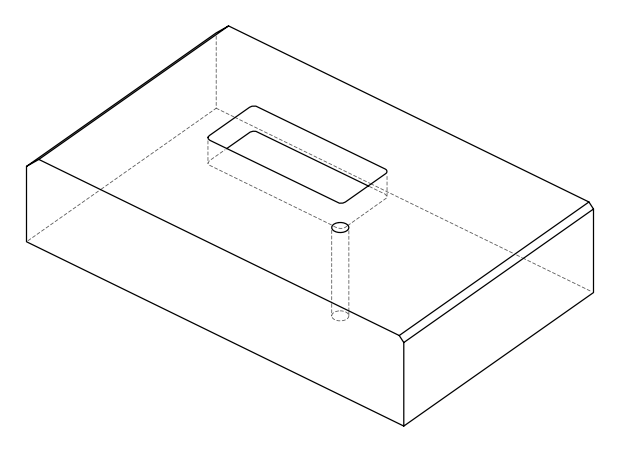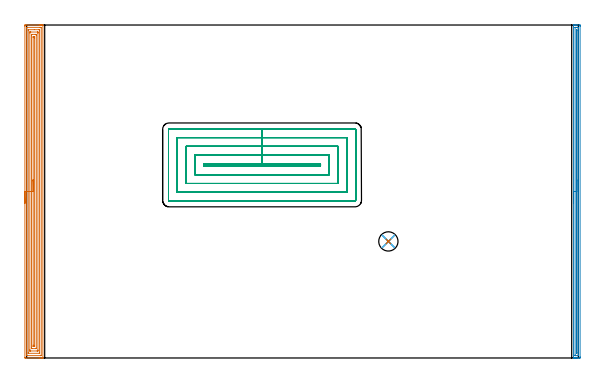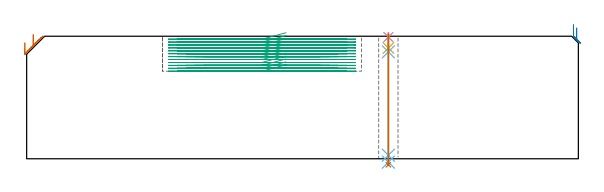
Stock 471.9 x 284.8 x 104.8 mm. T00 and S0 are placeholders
(PLAN: 7 operations, 5 tool changes, 62.6 min)
(1 AREA_MILL | FG_CHAMFER_SURFACE | UGT0205_001 | 13.92 min | 33749 mm3)
(2 AREA_MILL_1 | FG_CHAMFER_SURFACE_1 | UGT0205_001 | 6.98 min | 4643 mm3)
(3 MILL_RECTANGULAR_POCKET | POCKET_RECTANGULAR_STRAIGHT | NXT0201_013 | Follow Part, ap 2.5, ae 75% | 40.62 min | 363951 mm3)
(4 SPOT_DRILL | STEP1HOLE | NXT0321_9005460120000 | 0.03 min | 7 mm3)
(5 DRILL_BLIND_HOLE_INTO_CENTER | STEP1HOLE | NXT0301_038 | 0.05 min | 333 mm3)
(6 GUN_DRILL_THROUGH_HOLE | STEP1HOLE | UGT0307_002 | 0.51 min | 2646 mm3)
(7 SPADE_DRILL_TO_ENLARGE_THROUGH_HOLE | STEP1HOLE | UGT0306_007 | 0.45 min | 19410 mm3)
(TOOL UGT0205_001 | Chamfer Mill 20 x 3 x 45 deg. | D20 FL50 Z2)
(TOOL NXT0201_013 | ENDMILL 10mm | D10 FL30 Z4)
(TOOL NXT0321_9005460120000 | NC Spot Drill, 142deg, 12mm, Carbide, Uncoated | D12 PA142 FL30 Z2)
(TOOL NXT0301_038 | Carbide Drill 6.7mm [860.1-0670-034A1-MM 2214] | D6.7 PA140 FL53 Z2)
(TOOL UGT0307_002 | Gun Drill 6 mm | D6 PA130 FL24 Z1)
(TOOL UGT0306_007 | Spade Drill 16.5mm | D16.5 PA132 FL10 Z2)
(OP 1 AREA_MILL)
G17 G21 G94 G90
T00 M6
G54
G17 G0 G90 X-1.5 Y132.4 S1061 M3
G43 Z114.8 H0
Z99.4
G94 G1 Y132.438 Z98.528 F250.
Y132.552 Z97.663
Y132.741 Z96.812
Y133.003 Z95.98
Y133.337 Z95.174
Y133.74 Z94.4
Y134.209 Z93.664
Y134.74 Z92.972
Y135.329 Z92.329
Y135.972 Z91.74
Y136.664 Z91.208
Y137.4 Z90.74
Y138.174 Z90.337
Y138.98 Z90.003
Y139.812 Z89.741
Y140.664 Z89.552
Y141.529 Z89.438
Y142.4 Z89.4
Y283.889
X-1.499 Y284.203 Z89.401
X-1.493 Y284.774 Z89.404
X-1.492 Y284.793 Z89.406
X-0.923 Y284.797 Z89.974
X-0.327 Y284.8 Z90.57
X10.652 Z101.546
X11.241 Z102.138
X11.542 Z102.439
X12.131 Z103.028
X12.433 Z103.328
X13.036 Z103.935
X13.51 Z104.409
X13.857 Y284.793 Z104.749
X13.897 Y284.79 Z104.788
X13.9 Y284.649 Z104.8
Y0.151
X13.897 Y0.01 Z104.788
X13.857 Y0.007 Z104.749
X13.51 Y0. Z104.409
X13.036 Z103.935
X12.433 Z103.328
X11.241 Z102.138
X10.652 Z101.546
X-1.157 Z89.74
X-1.218 Y0.001 Z89.679
X-1.492 Y0.01 Z89.406
X-1.499 Y0.282 Z89.399
Y0.311
X-1.5 Y142.4 Z89.4
X-0.086 Z90.814
X-0.085 Y282.526 Z90.815
X-0.082 Y282.631 Z90.818
X-0.074 Y282.79 Z90.826
X-0.033 Y282.793 Z90.867
X0.478 Y282.8 Z91.378
X11.542 Z102.442
X12.054 Y282.798 Z102.954
X12.433 Y282.79 Z103.333
X12.479 Y282.782 Z103.379
X12.484 Y282.578 Z103.384
X12.485 Y282.472 Z103.385
Y2.275
X12.482 Y2.169 Z103.382
X12.474 Y2.01 Z103.374
X12.433 Y2.007 Z103.333
X11.922 Y2.001 Z102.822
X0.858 Y2. Z91.758
X0.346 Y2.002 Z91.246
X-0.033 Y2.01 Z90.867
X-0.079 Y2.018 Z90.821
X-0.084 Y2.222 Z90.816
X-0.086 Y2.328 Z90.814
Y142.4
X1.328 Z92.228
X1.329 Y280.164 Z92.229
X1.33 Y280.636 Z92.23
X1.333 Y280.74 Z92.233
X1.335 Y280.784 Z92.235
X1.42 Y280.79 Z92.32
X1.585 Y280.799 Z92.485
X6.563 Y280.8 Z97.463
X10.652 Z101.552
X10.816 Z101.716
X10.925 Y280.798 Z101.825
X11.012 Y280.794 Z101.912
X11.065 Y280.79 Z101.965
X11.066 Y280.774 Z101.966
X11.069 Y280.636 Z101.969
X11.071 Y280.216 Z101.971
Y4.636
X11.069 Y4.164 Z101.969
X11.067 Y4.06 Z101.967
X11.065 Y4.016 Z101.965
X10.979 Y4.01 Z101.879
X10.815 Y4.002 Z101.715
X1.748 Y4. Z92.648
X1.584 Z92.484
X1.475 Y4.002 Z92.375
X1.387 Y4.006 Z92.287
X1.335 Y4.01 Z92.235
X1.333 Y4.026 Z92.233
X1.331 Y4.164 Z92.231
X1.329 Y4.584 Z92.229
X1.328 Y142.4 Z92.228
X2.743 Z93.643
Y277.96
X2.747 Y278.743 Z93.647
X2.75 Y278.79 Z93.65
X2.795 Y278.794 Z93.695
X2.9 Y278.798 Z93.8
X3.11 Y278.799 Z94.01
X3.529 Y278.8 Z94.429
X9.313 Y278.799 Z100.213
X9.508 Y278.797 Z100.408
X9.605 Y278.794 Z100.505
X9.648 Y278.79 Z100.548
X9.65 Y278.758 Z100.55
X9.657 Y278.065 Z100.557
Y277.96
Y6.84
X9.652 Y6.057 Z100.552
X9.65 Y6.01 Z100.55
X9.604 Y6.006 Z100.504
X9.5 Y6.003 Z100.4
X9.29 Y6.001 Z100.19
X8.871 Y6. Z99.771
X3.087 Y6.001 Z93.987
X2.892 Y6.003 Z93.792
X2.795 Y6.006 Z93.695
X2.752 Y6.01 Z93.652
X2.75 Y6.042 Z93.65
X2.743 Y6.735 Z93.643
Y6.84
Y142.4
X4.157 Z95.057
Y276.439
X4.159 Y276.702 Z95.059
X4.161 Y276.776 Z95.061
X4.164 Y276.791 Z95.064
X4.167 Y276.794 Z95.067
X4.186 Y276.797 Z95.086
X4.264 Y276.799 Z95.164
X4.419 Y276.8 Z95.319
X7.358 Z98.258
X7.981 Y276.799 Z98.881
X8.188 Y276.796 Z99.088
X8.223 Y276.793 Z99.123
X8.236 Y276.79 Z99.136
X8.238 Y276.754 Z99.138
X8.241 Y276.614 Z99.141
X8.243 Y276.439 Z99.143
Y276.177
Y8.361
X8.241 Y8.098 Z99.141
X8.239 Y8.024 Z99.139
X8.236 Y8.009 Z99.136
X8.232 Y8.006 Z99.132
X8.214 Y8.003 Z99.114
X8.136 Y8.001 Z99.036
X7.981 Y8. Z98.881
X5.042 Z95.942
X4.419 Y8.001 Z95.319
X4.212 Y8.004 Z95.112
X4.177 Y8.007 Z95.077
X4.164 Y8.01 Z95.064
X4.162 Y8.046 Z95.062
X4.159 Y8.186 Z95.059
X4.157 Y8.361 Z95.057
Y8.624
Y142.4
X5.571 Z96.471
Y274.131
X5.573 Y274.393 Z96.473
X5.576 Y274.707 Z96.476
X5.578 Y274.778 Z96.478
X5.658 Y274.79 Z96.558
X5.797 Y274.797 Z96.697
X6.2 Y274.799 Z97.1
X6.686 Y274.798 Z97.586
X6.799 Y274.792 Z97.699
X6.822 Y274.79 Z97.722
X6.824 Y274.751 Z97.724
X6.827 Y274.657 Z97.727
X6.828 Y274.393 Z97.728
X6.829 Y273.763 Z97.729
X6.828 Y10.67 Z97.728
X6.827 Y10.407 Z97.727
X6.824 Y10.093 Z97.724
X6.822 Y10.023 Z97.722
X6.741 Y10.01 Z97.641
X6.603 Y10.003 Z97.503
X6.2 Y10.001 Z97.1
X5.714 Y10.002 Z96.614
X5.601 Y10.008 Z96.501
X5.578 Y10.01 Z96.478
X5.576 Y10.049 Z96.476
X5.573 Y10.143 Z96.473
X5.572 Y10.407 Z96.472
X5.571 Y11.037 Z96.471
Y142.4
Y143.272 Z96.509
Y144.137 Z96.623
Y144.988 Z96.812
Y145.82 Z97.074
Y146.626 Z97.408
Y147.4 Z97.811
Y148.136 Z98.28
Y148.828 Z98.811
Y149.471 Z99.4
Y150.061 Z100.043
Y150.592 Z100.735
Y151.06 Z101.471
Y151.463 Z102.245
Y151.797 Z103.051
Y152.059 Z103.883
Y152.248 Z104.735
Y152.362 Z105.599
Y152.4 Z106.471
G0 Z114.8
M5
M2
(OP 2 AREA_MILL_1)
G17 G21 G94 G90
T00 M6
G54
G17 G0 G90 X467.7 Y132.4 S1061 M3
G43 Z114.8 H0
G94 G1 Y132.438 Z113.928 F250.
Y132.552 Z113.063
Y132.741 Z112.212
Y133.003 Z111.38
Y133.337 Z110.574
Y133.74 Z109.8
Y134.208 Z109.064
Y134.74 Z108.372
Y135.329 Z107.729
Y135.972 Z107.139
Y136.664 Z106.608
Y137.4 Z106.14
Y138.174 Z105.737
Y138.98 Z105.403
Y139.812 Z105.141
Y140.663 Z104.952
Y141.528 Z104.838
Y142.4 Z104.8
Y284.649
X467.703 Y284.79 Z104.788
X467.755 Y284.793 Z104.737
X468.118 Y284.8 Z104.382
X468.605 Z103.894
X469.21 Z103.285
X470.406 Z102.091
X470.997 Z101.497
X472.783 Y284.799 Z99.712
X473.378 Y284.797 Z99.119
X473.391 Y284.793 Z99.105
X473.397 Y284.203 Z99.103
X473.4 Y283.587 Z99.1
Y0.873
X473.398 Y0.597 Z99.102
X473.391 Y0.007 Z99.105
X473.378 Y0.003 Z99.119
X472.783 Y0. Z99.712
X472.488 Z100.008
X470.997 Z101.497
X470.406 Z102.091
X470.103 Z102.393
X469.513 Z102.984
X469.21 Z103.285
X468.605 Z103.894
X468.317 Z104.182
X468.118 Z104.381
X467.757 Z104.734
X467.714 Z104.776
X467.702 Y0.008 Z104.788
X467.7 Y0.15 Z104.8
Y142.4
X469.114 Z103.386
X469.115 Y282.515 Z103.385
X469.116 Y282.611 Z103.384
X469.122 Y282.79 Z103.378
X469.21 Y282.793 Z103.29
X469.723 Y282.799 Z102.777
X470.103 Y282.8 Z102.397
X471.509 Z100.991
X471.89 Y282.798 Z100.61
X471.944 Y282.795 Z100.556
X471.971 Y282.791 Z100.529
X471.979 Y282.706 Z100.521
X471.984 Y282.515 Z100.516
X471.986 Y282.419 Z100.514
Y282.324
X471.985 Y2.285 Z100.515
X471.984 Y2.189 Z100.516
X471.978 Y2.01 Z100.522
X471.89 Y2.007 Z100.61
X471.377 Y2. Z101.123
X470.997 Z101.503
X469.591 Z102.909
X469.21 Y2.002 Z103.29
X469.156 Y2.005 Z103.344
X469.128 Y2.009 Z103.372
X469.121 Y2.094 Z103.379
X469.116 Y2.285 Z103.384
X469.114 Y2.381 Z103.386
Y2.476
Y142.4
X470.528 Z101.972
Y279.744
X470.53 Y280.21 Z101.97
X470.534 Y280.636 Z101.966
X470.535 Y280.677 Z101.965
X470.549 Y280.753 Z101.951
X470.564 Y280.636 Z101.936
X470.571 Y280.211 Z101.929
Y280.169
Y4.589
X470.566 Y4.164 Z101.934
X470.565 Y4.123 Z101.935
X470.551 Y4.046 Z101.949
X470.535 Y4.164 Z101.965
X470.533 Y4.208 Z101.967
X470.529 Y4.631 Z101.971
X470.528 Y142.4 Z101.972
Y143.272 Z102.01
Y144.136 Z102.123
Y144.988 Z102.312
Y145.82 Z102.575
Y146.626 Z102.908
Y147.4 Z103.311
Y148.136 Z103.78
Y148.828 Z104.311
Y149.471 Z104.9
Y150.06 Z105.544
Y150.591 Z106.236
Y151.06 Z106.972
Y151.463 Z107.745
Y151.797 Z108.551
Y152.059 Z109.383
Y152.248 Z110.235
Y152.362 Z111.1
Y152.4 Z111.972
G0 Z114.8
M5
M2
(OP 3 MILL_RECTANGULAR_POCKET)
G17 G21 G94 G90
T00 M6
G54
G17 G0 G90 X221.845 Y166. S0 M3
G43 Z114.8 H0
Z107.8
G94 G1 X201.35 Z102.308 F250.
X151.3 F500.
Y164.3
X251.4
Y166.
X201.35
Y173.5
X143.8
Y156.8
X258.9
Y173.5
X201.35
Y181.
X136.3
Y149.3
X266.4
Y181.
X201.35
Y188.5
X128.8
Y141.8
X273.9
Y188.5
X201.35
Y196.
X121.8
G3 X121.3 Y195.5 R0.5
G1 Y134.8
G3 X121.8 Y134.3 R0.5
G1 X280.9
G3 X281.4 Y134.8 R0.5
G1 Y195.5
G3 X280.9 Y196. R0.5
G1 X201.35
X200.35
G0 X221.845 Y166. Z105.308
G1 X201.35 Z99.817 F250.
X151.3 F500.
Y164.3
X251.4
Y166.
X201.35
Y173.5
X143.8
Y156.8
X258.9
Y173.5
X201.35
Y181.
X136.3
Y149.3
X266.4
Y181.
X201.35
Y188.5
X128.8
Y141.8
X273.9
Y188.5
X201.35
Y196.
X121.8
G3 X121.3 Y195.5 R0.5
G1 Y134.8
G3 X121.8 Y134.3 R0.5
G1 X280.9
G3 X281.4 Y134.8 R0.5
G1 Y195.5
G3 X280.9 Y196. R0.5
G1 X201.35
X200.35
G0 X221.845 Y166. Z102.817
G1 X201.35 Z97.325 F250.
X151.3 F500.
Y164.3
X251.4
Y166.
X201.35
Y173.5
X143.8
Y156.8
X258.9
Y173.5
X201.35
Y181.
X136.3
Y149.3
X266.4
Y181.
X201.35
Y188.5
X128.8
Y141.8
X273.9
Y188.5
X201.35
Y196.
X121.8
G3 X121.3 Y195.5 R0.5
G1 Y134.8
G3 X121.8 Y134.3 R0.5
G1 X280.9
G3 X281.4 Y134.8 R0.5
G1 Y195.5
G3 X280.9 Y196. R0.5
G1 X201.35
X200.35
G0 X221.845 Y166. Z100.325
G1 X201.35 Z94.833 F250.
X151.3 F500.
Y164.3
X251.4
Y166.
X201.35
Y173.5
X143.8
Y156.8
X258.9
Y173.5
X201.35
Y181.
X136.3
Y149.3
X266.4
Y181.
X201.35
Y188.5
X128.8
Y141.8
X273.9
Y188.5
X201.35
Y196.
X121.8
G3 X121.3 Y195.5 R0.5
G1 Y134.8
G3 X121.8 Y134.3 R0.5
G1 X280.9
G3 X281.4 Y134.8 R0.5
G1 Y195.5
G3 X280.9 Y196. R0.5
G1 X201.35
X200.35
G0 X221.845 Y166. Z97.833
G1 X201.35 Z92.342 F250.
X151.3 F500.
Y164.3
X251.4
Y166.
X201.35
Y173.5
X143.8
Y156.8
X258.9
Y173.5
X201.35
Y181.
X136.3
Y149.3
X266.4
Y181.
X201.35
Y188.5
X128.8
Y141.8
X273.9
Y188.5
X201.35
Y196.
X121.8
G3 X121.3 Y195.5 R0.5
G1 Y134.8
G3 X121.8 Y134.3 R0.5
G1 X280.9
G3 X281.4 Y134.8 R0.5
G1 Y195.5
G3 X280.9 Y196. R0.5
G1 X201.35
X200.35
G0 X221.845 Y166. Z95.342
G1 X201.35 Z89.85 F250.
X151.3 F500.
Y164.3
X251.4
Y166.
X201.35
Y173.5
X143.8
Y156.8
X258.9
Y173.5
X201.35
Y181.
X136.3
Y149.3
X266.4
Y181.
X201.35
Y188.5
X128.8
Y141.8
X273.9
Y188.5
X201.35
Y196.
X121.8
G3 X121.3 Y195.5 R0.5
G1 Y134.8
G3 X121.8 Y134.3 R0.5
G1 X280.9
G3 X281.4 Y134.8 R0.5
G1 Y195.5
G3 X280.9 Y196. R0.5
G1 X201.35
X200.35
G0 X221.845 Y166. Z92.85
G1 X201.35 Z87.358 F250.
X151.3 F500.
Y164.3
X251.4
Y166.
X201.35
Y173.5
X143.8
Y156.8
X258.9
Y173.5
X201.35
Y181.
X136.3
Y149.3
X266.4
Y181.
X201.35
Y188.5
X128.8
Y141.8
X273.9
Y188.5
X201.35
Y196.
X121.8
G3 X121.3 Y195.5 R0.5
G1 Y134.8
G3 X121.8 Y134.3 R0.5
G1 X280.9
G3 X281.4 Y134.8 R0.5
G1 Y195.5
G3 X280.9 Y196. R0.5
G1 X201.35
X200.35
G0 X221.845 Y166. Z90.358
G1 X201.35 Z84.867 F250.
X151.3 F500.
Y164.3
X251.4
Y166.
X201.35
Y173.5
X143.8
Y156.8
X258.9
Y173.5
X201.35
Y181.
X136.3
Y149.3
X266.4
Y181.
X201.35
Y188.5
X128.8
Y141.8
X273.9
Y188.5
X201.35
Y196.
X121.8
G3 X121.3 Y195.5 R0.5
G1 Y134.8
G3 X121.8 Y134.3 R0.5
G1 X280.9
G3 X281.4 Y134.8 R0.5
G1 Y195.5
G3 X280.9 Y196. R0.5
G1 X201.35
X200.35
G0 X221.845 Y166. Z87.867
G1 X201.35 Z82.375 F250.
X151.3 F500.
Y164.3
X251.4
Y166.
X201.35
Y173.5
X143.8
Y156.8
X258.9
Y173.5
X201.35
Y181.
X136.3
Y149.3
X266.4
Y181.
X201.35
Y188.5
X128.8
Y141.8
X273.9
Y188.5
X201.35
Y196.
X121.8
G3 X121.3 Y195.5 R0.5
G1 Y134.8
G3 X121.8 Y134.3 R0.5
G1 X280.9
G3 X281.4 Y134.8 R0.5
G1 Y195.5
G3 X280.9 Y196. R0.5
G1 X201.35
X200.35
G0 X221.845 Y166. Z85.375
G1 X201.35 Z79.883 F250.
X151.3 F500.
Y164.3
X251.4
Y166.
X201.35
Y173.5
X143.8
Y156.8
X258.9
Y173.5
X201.35
Y181.
X136.3
Y149.3
X266.4
Y181.
X201.35
Y188.5
X128.8
Y141.8
X273.9
Y188.5
X201.35
Y196.
X121.8
G3 X121.3 Y195.5 R0.5
G1 Y134.8
G3 X121.8 Y134.3 R0.5
G1 X280.9
G3 X281.4 Y134.8 R0.5
G1 Y195.5
G3 X280.9 Y196. R0.5
G1 X201.35
X200.35
G0 X221.845 Y166. Z82.883
G1 X201.35 Z77.392 F250.
X151.3 F500.
Y164.3
X251.4
Y166.
X201.35
Y173.5
X143.8
Y156.8
X258.9
Y173.5
X201.35
Y181.
X136.3
Y149.3
X266.4
Y181.
X201.35
Y188.5
X128.8
Y141.8
X273.9
Y188.5
X201.35
Y196.
X121.8
G3 X121.3 Y195.5 R0.5
G1 Y134.8
G3 X121.8 Y134.3 R0.5
G1 X280.9
G3 X281.4 Y134.8 R0.5
G1 Y195.5
G3 X280.9 Y196. R0.5
G1 X201.35
X200.35
G0 X221.845 Y166. Z80.392
G1 X201.35 Z74.9 F250.
X151.3 F500.
Y164.3
X251.4
Y166.
X201.35
Y173.5
X143.8
Y156.8
X258.9
Y173.5
X201.35
Y181.
X136.3
Y149.3
X266.4
Y181.
X201.35
Y188.5
X128.8
Y141.8
X273.9
Y188.5
X201.35
Y196.
X121.8
G3 X121.3 Y195.5 R0.5
G1 Y134.8
G3 X121.8 Y134.3 R0.5
G1 X280.9
G3 X281.4 Y134.8 R0.5
G1 Y195.5
G3 X280.9 Y196. R0.5
G1 X201.35
X200.35
G0 Z114.8
M5
M2
(OP 4 SPOT_DRILL)
G17 G21 G94 G90
T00 M6
G54
G17 G0 G90 X309.4 Y99.7 S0 M3
G43 Z114.8 H0
G94 G81 G98 Z104.09 F250. R107.8
G80
M5
M2
(OP 5 DRILL_BLIND_HOLE_INTO_CENTER)
G17 G21 G94 G90
T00 M6
G54
G17 G0 G90 X309.4 Y99.7 S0 M3
G43 Z114.8 H1
G94 G81 G98 Z94.75 F250. R106.8
G80
M5
M2
(OP 6 GUN_DRILL_THROUGH_HOLE)
G17 G21 G94 G90
T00 M6
G54
G17 G0 G90 X309.4 Y99.7 M8
G43 Z114.8 H0
Z104.504
S716 M3
G94 G1 Z91.443 F125. M26
G4 X.084
Z3. F250.
G4 X.084
Z-2.899 F125.
G4 X.084
M5
M9
G0 Z104.504
Z114.8
M2
(OP 7 SPADE_DRILL_TO_ENLARGE_THROUGH_HOLE)
G17 G21 G94 G90
T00 M6
G54
G17 G0 G90 X309.4 Y99.7 S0 M3
G43 Z114.8 H0
G94 G73 G98 Z-5.173 F250. Q15.71 R106.8
G80
M5
M2
